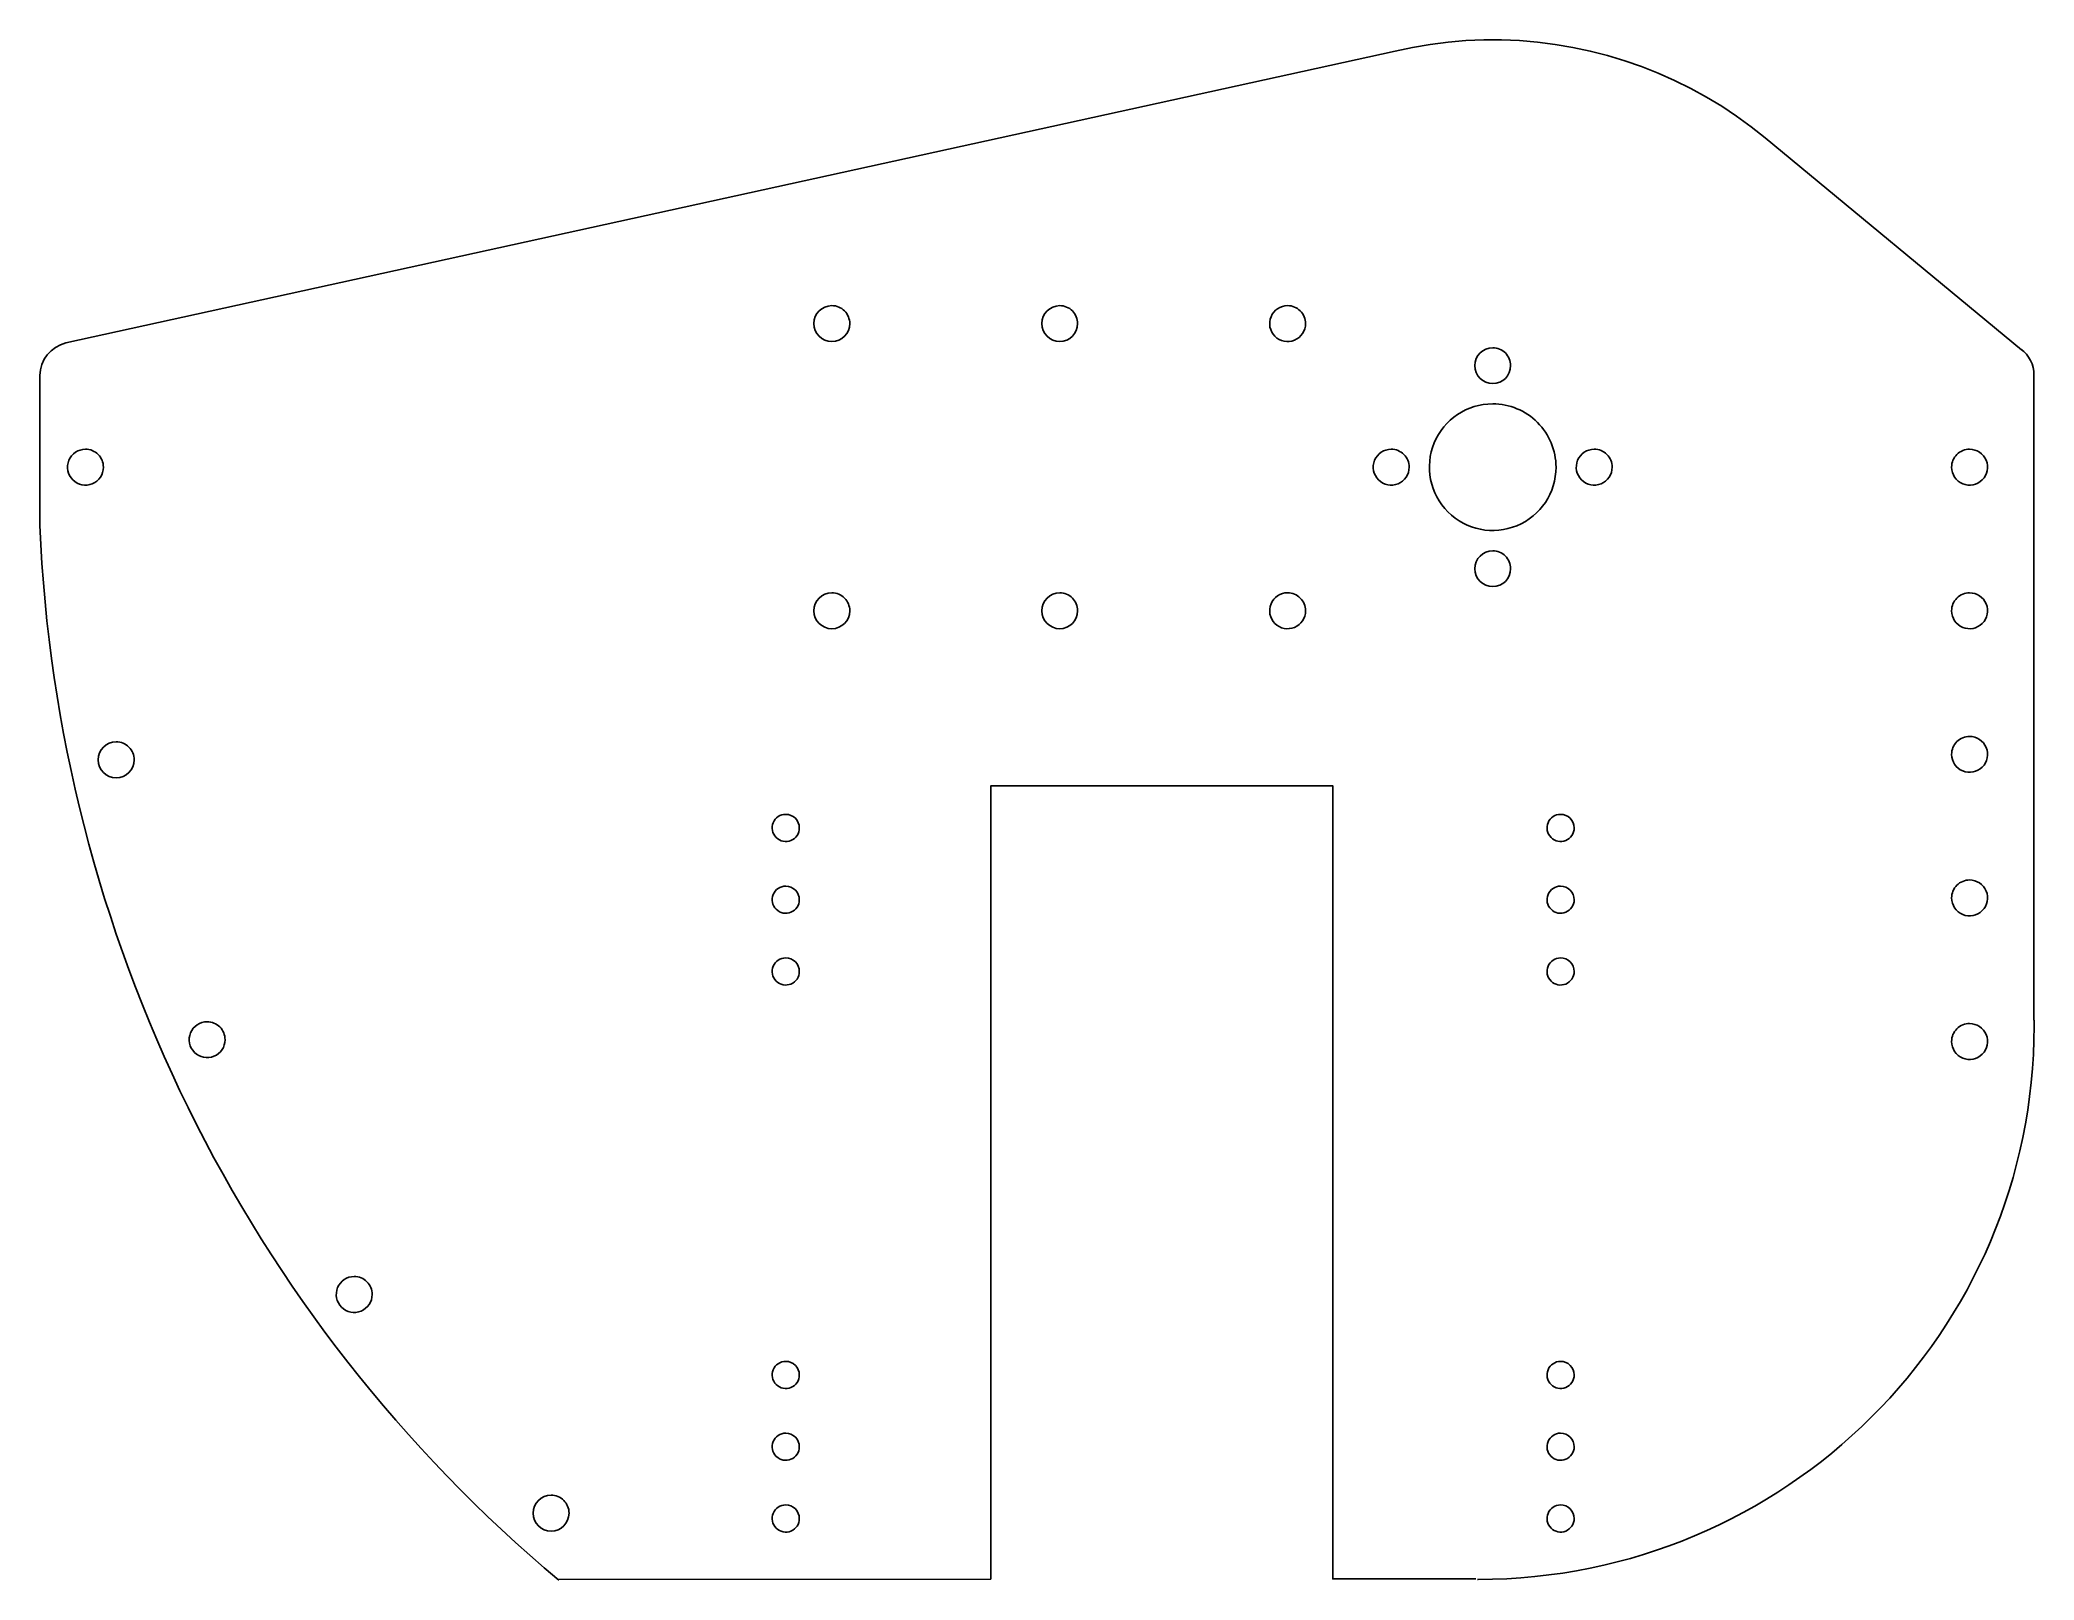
# Model space of a CAD drawing. Header units: millimetres. Extents: x 158 to 380, y 173 to 345.
import ezdxf

# ---------------------------------------------------------------- set-up
doc = ezdxf.new("R2010")
doc.units = ezdxf.units.MM
doc.layers.add('Layer_1', color=7, linetype='CONTINUOUS')

msp = doc.modelspace()

# ---------------------------------------------------------------- linework, layer by layer
at = {"layer": 'Layer_1', "color": 7}
for points in [[(378.8017, 310.47155), (350.21532, 334.07291), (348.65242, 335.31196), (347.03847, 336.48432), (345.37696, 337.58843), (343.67085, 338.62189), (341.92256, 339.58259), (340.13575, 340.46974), (338.31346, 341.28096), (336.45884, 342.01544), (334.57524, 342.67108), (332.66535, 343.24787), (330.73325, 343.74396), (328.78222, 344.15883), (326.81528, 344.49114), (324.83635, 344.74118), (322.84849, 344.90813), (320.85558, 344.99203), (318.86112, 344.992), (316.86821, 344.9081), (314.88035, 344.74118), (312.90142, 344.49114), (310.93448, 344.15883), (308.98345, 343.74396)], [(160.81769, 311.2231), (308.98349, 343.74396)], [(157.93397, 307.60336), (157.93397, 290.87239)], [(380.1834, 235.75107), (380.1834, 307.53732)], [(263.92474, 173.45629), (263.92474, 261.88004), (302.02485, 261.88004), (302.02485, 173.48804), (317.95989, 173.50124)], [(215.73486, 173.41396), (263.92474, 173.45626)]]:
    msp.add_lwpolyline(points, dxfattribs=at)
for points in [[(246.19864, 315.377814)], [(271.59866, 315.377814)], [(296.99854, 315.377814)], [(319.8584, 310.692043)], [(380.18726, 307.65813)], [(319.8584, 304.432042)], [(163.0134, 299.378453)], [(308.5448, 299.378473)], [(331.172, 299.378473)], [(371.006887, 297.37726)], [(319.8584, 288.064884)], [(246.19864, 283.379123)], [(271.59866, 283.379123)], [(296.99854, 283.379124)], [(371.006887, 281.37726)], [(166.44081, 266.769774)], [(371.006887, 265.37726)], [(241.06501, 258.691936)], [(327.42461, 258.691936)], [(241.06501, 250.692256)], [(327.42461, 250.692256)], [(371.006887, 249.37726)], [(241.06501, 242.692576)], [(327.42461, 242.692576)], [(176.57336, 235.583464)], [(380.20052, 235.10246)], [(371.006887, 233.37726)], [(192.96838, 207.188384)], [(241.065007, 197.731936)], [(327.42461, 197.731956)], [(241.065007, 189.732256)], [(327.42461, 189.732276)], [(214.90845, 182.820253)], [(241.065007, 181.732576)], [(327.42461, 181.732596)]]:
    msp.add_lwpolyline(points, close=True, dxfattribs=at)
for points in [[(246.19864, 315.377814), (245.093439, 315.377814), (244.197497, 314.481871), (244.197497, 313.37667)], [(247.613662, 314.791692), (247.238375, 315.166979), (246.729376, 315.377814), (246.19864, 315.377814)], [(248.199784, 313.37667), (248.199784, 313.907406), (247.988949, 314.416405), (247.613662, 314.791692)], [(271.59866, 315.377814), (270.493459, 315.377814), (269.597517, 314.481871), (269.597517, 313.37667)], [(273.013682, 314.791692), (272.638395, 315.166979), (272.129396, 315.377814), (271.59866, 315.377814)], [(273.599804, 313.37667), (273.599804, 313.907406), (273.388969, 314.416405), (273.013682, 314.791692)], [(295.149724, 314.142474), (294.839985, 313.394698), (295.011195, 312.533971), (295.583518, 311.961648)], [(296.99854, 315.377814), (296.189153, 315.377814), (295.459463, 314.890251), (295.149724, 314.142474)], [(298.413562, 314.791692), (298.038275, 315.166979), (297.529276, 315.377814), (296.99854, 315.377814)], [(298.999684, 313.37667), (298.999684, 313.907406), (298.788849, 314.416405), (298.413562, 314.791692)], [(157.93397, 307.60336), (157.963898, 309.324001), (159.147256, 310.809392), (160.81769, 311.2231)], [(244.197497, 313.37667), (244.197497, 312.271469), (245.093439, 311.375526), (246.19864, 311.375526)], [(246.19864, 311.375526), (247.303841, 311.375526), (248.199784, 312.271469), (248.199784, 313.37667)], [(269.597517, 313.37667), (269.597517, 312.271469), (270.493459, 311.375526), (271.59866, 311.375526)], [(271.59866, 311.375526), (272.703861, 311.375527), (273.599804, 312.271469), (273.599804, 313.37667)], [(295.583518, 311.961648), (296.155841, 311.389325), (297.016568, 311.218115), (297.764344, 311.527854)], [(297.764344, 311.527854), (298.512121, 311.837593), (298.999684, 312.567283), (298.999684, 313.37667)], [(319.8584, 310.692044), (318.753199, 310.692043), (317.857257, 309.796101), (317.857257, 308.6909)], [(321.273422, 310.105922), (320.898135, 310.481209), (320.389136, 310.692043), (319.8584, 310.692043)], [(321.859544, 308.6909), (321.859544, 309.221636), (321.648709, 309.730635), (321.273422, 310.105922)], [(378.72516, 310.53478), (379.643991, 309.864217), (380.187254, 308.795359), (380.18726, 307.65813)], [(317.857257, 308.6909), (317.857257, 307.585699), (318.753199, 306.689756), (319.8584, 306.689756)], [(319.8584, 306.689756), (320.963601, 306.689756), (321.859544, 307.585699), (321.859544, 308.6909)], [(380.18726, 307.65813), (380.187309, 307.616898), (380.186643, 307.575669), (380.18526, 307.53446)], [(319.8584, 304.432042), (317.005027, 304.432042), (314.432616, 302.713212), (313.340677, 300.077039)], [(324.846849, 302.365759), (323.52383, 303.688778), (321.729431, 304.432042), (319.8584, 304.432042)], [(326.913132, 297.37731), (326.913132, 299.248341), (326.169868, 301.04274), (324.846849, 302.365759)], [(313.340677, 300.077039), (312.248739, 297.440866), (312.852312, 294.4065), (314.869951, 292.388861)], [(161.164584, 298.143114), (160.854845, 297.395338), (161.026055, 296.534611), (161.598378, 295.962288)], [(163.0134, 299.378453), (162.204013, 299.378453), (161.474323, 298.890891), (161.164584, 298.143114)], [(164.428422, 298.792332), (164.053135, 299.167619), (163.544136, 299.378453), (163.0134, 299.378453)], [(165.014544, 297.37731), (165.014544, 297.908046), (164.803709, 298.417045), (164.428422, 298.792332)], [(306.695984, 298.143134), (306.386245, 297.395358), (306.557455, 296.534631), (307.129778, 295.962308)], [(308.5448, 299.378473), (307.735413, 299.378473), (307.005723, 298.890911), (306.695984, 298.143134)], [(309.959822, 298.792352), (309.584535, 299.167639), (309.075536, 299.378473), (308.5448, 299.378473)], [(310.545944, 297.37733), (310.545944, 297.908066), (310.335109, 298.417065), (309.959822, 298.792352)], [(329.323184, 298.143134), (329.013445, 297.395358), (329.184655, 296.534631), (329.756978, 295.962308)], [(331.172, 299.378473), (330.362613, 299.378473), (329.632923, 298.890911), (329.323184, 298.143134)], [(332.587022, 298.792352), (332.211735, 299.167639), (331.702736, 299.378473), (331.172, 299.378473)], [(333.173144, 297.37733), (333.173144, 297.908066), (332.962309, 298.417065), (332.587022, 298.792352)], [(371.593008, 298.792282), (371.217721, 298.416995), (371.006887, 297.907996), (371.006887, 297.37726)], [(373.00803, 299.378403), (372.477294, 299.378403), (371.968295, 299.167569), (371.593008, 298.792282)], [(374.856846, 298.143064), (374.547107, 298.890841), (373.817417, 299.378403), (373.00803, 299.378403)], [(374.423052, 295.962238), (374.995375, 296.534561), (375.166585, 297.395288), (374.856846, 298.143064)], [(161.598378, 295.962288), (162.170701, 295.389965), (163.031428, 295.218755), (163.779204, 295.528494)], [(163.779204, 295.528494), (164.526981, 295.838233), (165.014544, 296.567923), (165.014544, 297.37731)], [(307.129778, 295.962308), (307.702101, 295.389985), (308.562828, 295.218775), (309.310604, 295.528514)], [(309.310604, 295.528514), (310.058381, 295.838253), (310.545944, 296.567943), (310.545944, 297.37733)], [(322.558129, 290.859587), (325.194302, 291.951526), (326.913132, 294.523937), (326.913132, 297.37731)], [(329.756978, 295.962308), (330.329301, 295.389985), (331.190028, 295.218775), (331.937804, 295.528514)], [(331.937804, 295.528514), (332.685581, 295.838253), (333.173144, 296.567943), (333.173144, 297.37733)], [(371.006886, 297.37726), (371.006887, 296.567873), (371.494449, 295.838183), (372.242226, 295.528444)], [(372.242226, 295.528444), (372.990002, 295.218705), (373.850729, 295.389915), (374.423052, 295.962238)], [(314.869951, 292.388861), (316.88759, 290.371222), (319.921956, 289.767649), (322.558129, 290.859587)], [(215.77154, 173.35838), (180.827725, 202.627226), (159.827428, 245.303392), (157.93397, 290.89413)], [(319.8584, 288.064884), (318.753199, 288.064883), (317.857257, 287.168941), (317.857257, 286.06374)], [(321.273422, 287.478762), (320.898135, 287.854049), (320.389136, 288.064884), (319.8584, 288.064884)], [(321.859544, 286.06374), (321.859544, 286.594476), (321.648709, 287.103475), (321.273422, 287.478762)], [(317.857257, 286.06374), (317.857257, 284.958539), (318.753199, 284.062597), (319.8584, 284.062597)], [(319.8584, 284.062597), (320.963601, 284.062597), (321.859544, 284.958539), (321.859544, 286.06374)], [(246.19864, 283.379123), (245.093439, 283.379123), (244.197497, 282.483181), (244.197497, 281.37798)], [(247.613662, 282.793002), (247.238375, 283.168289), (246.729376, 283.379123), (246.19864, 283.379123)], [(248.199784, 281.37798), (248.199784, 281.908716), (247.988949, 282.417715), (247.613662, 282.793002)], [(271.59866, 283.379123), (270.493459, 283.379123), (269.597517, 282.483181), (269.597517, 281.37798)], [(273.013682, 282.793002), (272.638395, 283.168289), (272.129396, 283.379123), (271.59866, 283.379123)], [(273.599804, 281.37798), (273.599804, 281.908716), (273.388969, 282.417715), (273.013682, 282.793002)], [(296.99854, 283.379123), (296.189153, 283.379124), (295.459463, 282.891561), (295.149724, 282.143784)], [(298.413562, 282.793002), (298.038275, 283.168289), (297.529276, 283.379124), (296.99854, 283.379124)], [(298.999684, 281.37798), (298.999684, 281.908716), (298.788849, 282.417715), (298.413562, 282.793002)], [(371.593008, 282.792282), (371.217721, 282.416995), (371.006887, 281.907996), (371.006887, 281.37726)], [(373.00803, 283.378403), (372.477294, 283.378403), (371.968295, 283.167569), (371.593008, 282.792282)], [(374.856846, 282.143064), (374.547107, 282.890841), (373.817417, 283.378403), (373.00803, 283.378403)], [(244.197497, 281.37798), (244.197497, 280.272779), (245.093439, 279.376837), (246.19864, 279.376837)], [(246.19864, 279.376837), (247.303841, 279.376837), (248.199784, 280.272779), (248.199784, 281.37798)], [(269.597517, 281.37798), (269.597517, 280.272779), (270.493459, 279.376837), (271.59866, 279.376837)], [(271.59866, 279.376837), (272.703861, 279.376837), (273.599804, 280.272779), (273.599804, 281.37798)], [(295.149724, 282.143784), (294.839985, 281.396008), (295.011195, 280.535281), (295.583518, 279.962958)], [(297.764344, 279.529164), (298.512121, 279.838903), (298.999684, 280.568593), (298.999684, 281.37798)], [(371.006886, 281.37726), (371.006887, 280.567873), (371.494449, 279.838183), (372.242226, 279.528444)], [(374.423052, 279.962238), (374.995375, 280.534561), (375.166585, 281.395288), (374.856846, 282.143064)], [(295.583518, 279.962958), (296.155841, 279.390635), (297.016568, 279.219425), (297.764344, 279.529164)], [(372.242226, 279.528444), (372.990002, 279.218705), (373.850729, 279.389915), (374.423052, 279.962238)], [(166.44081, 266.769774), (165.335609, 266.769773), (164.439667, 265.873831), (164.439667, 264.76863)], [(167.855832, 266.183652), (167.480545, 266.558939), (166.971546, 266.769774), (166.44081, 266.769774)], [(371.593008, 266.792282), (371.217721, 266.416995), (371.006887, 265.907996), (371.006887, 265.37726)], [(373.00803, 267.378403), (372.477294, 267.378403), (371.968295, 267.167569), (371.593008, 266.792282)], [(374.856846, 266.143064), (374.547107, 266.890841), (373.817417, 267.378403), (373.00803, 267.378403)], [(164.439667, 264.76863), (164.439667, 263.663429), (165.335609, 262.767487), (166.44081, 262.767487)], [(166.44081, 262.767487), (167.546011, 262.767487), (168.441954, 263.663429), (168.441954, 264.76863)], [(168.441954, 264.76863), (168.441954, 265.299366), (168.231119, 265.808365), (167.855832, 266.183652)], [(371.006886, 265.37726), (371.006887, 264.567873), (371.494449, 263.838183), (372.242226, 263.528444)], [(374.423052, 263.962238), (374.995375, 264.534561), (375.166585, 265.395288), (374.856846, 266.143064)], [(372.242226, 263.528444), (372.990002, 263.218705), (373.850729, 263.389915), (374.423052, 263.962238)], [(241.06501, 258.691936), (240.453376, 258.691936), (239.901967, 258.323497), (239.667904, 257.75842)], [(242.134308, 258.249018), (241.850713, 258.532614), (241.466075, 258.691936), (241.06501, 258.691936)], [(242.577226, 257.17972), (242.577226, 257.580785), (242.417904, 257.965423), (242.134308, 258.249018)], [(327.42461, 258.691936), (326.812976, 258.691936), (326.261567, 258.323497), (326.027504, 257.75842)], [(328.493908, 258.249018), (328.210313, 258.532614), (327.825675, 258.691936), (327.42461, 258.691936)], [(328.936826, 257.17972), (328.936826, 257.580785), (328.777504, 257.965423), (328.493908, 258.249018)], [(239.667904, 257.75842), (239.433842, 257.193344), (239.563221, 256.542912), (239.995712, 256.110422)], [(239.995712, 256.110422), (240.428202, 255.677931), (241.078634, 255.548552), (241.64371, 255.782614)], [(241.64371, 255.782614), (242.208787, 256.016677), (242.577226, 256.568086), (242.577226, 257.17972)], [(326.027504, 257.75842), (325.793442, 257.193344), (325.922821, 256.542912), (326.355312, 256.110422)], [(326.355312, 256.110422), (326.787802, 255.677931), (327.438234, 255.548552), (328.00331, 255.782614)], [(328.00331, 255.782614), (328.568387, 256.016677), (328.936826, 256.568086), (328.936826, 257.17972)], [(373.00803, 251.378403), (372.477294, 251.378403), (371.968295, 251.167569), (371.593008, 250.792282)], [(374.856846, 250.143064), (374.547107, 250.890841), (373.817417, 251.378403), (373.00803, 251.378403)], [(239.667904, 249.75874), (239.433842, 249.193664), (239.563221, 248.543232), (239.995712, 248.110742)], [(241.06501, 250.692256), (240.453376, 250.692256), (239.901967, 250.323817), (239.667904, 249.75874)], [(242.134308, 250.249338), (241.850713, 250.532934), (241.466075, 250.692256), (241.06501, 250.692256)], [(241.64371, 247.782934), (242.208787, 248.016997), (242.577226, 248.568406), (242.577226, 249.18004)], [(242.577226, 249.18004), (242.577226, 249.581105), (242.417904, 249.965743), (242.134308, 250.249338)], [(326.027504, 249.75874), (325.793442, 249.193664), (325.922821, 248.543232), (326.355312, 248.110742)], [(327.42461, 250.692256), (326.812976, 250.692256), (326.261567, 250.323817), (326.027504, 249.75874)], [(328.493908, 250.249338), (328.210313, 250.532934), (327.825675, 250.692256), (327.42461, 250.692256)], [(328.00331, 247.782934), (328.568387, 248.016997), (328.936826, 248.568406), (328.936826, 249.18004)], [(328.936826, 249.18004), (328.936826, 249.581105), (328.777504, 249.965743), (328.493908, 250.249338)], [(371.006886, 249.37726), (371.006887, 248.567873), (371.494449, 247.838183), (372.242226, 247.528444)], [(371.593008, 250.792282), (371.217721, 250.416995), (371.006887, 249.907996), (371.006887, 249.37726)], [(374.423052, 247.962238), (374.995375, 248.534561), (375.166585, 249.395288), (374.856846, 250.143064)], [(239.995712, 248.110742), (240.428202, 247.678251), (241.078634, 247.548872), (241.64371, 247.782934)], [(326.355312, 248.110742), (326.787802, 247.678251), (327.438234, 247.548872), (328.00331, 247.782934)], [(372.242226, 247.528444), (372.990002, 247.218705), (373.850729, 247.389915), (374.423052, 247.962238)], [(241.06501, 242.692576), (240.453376, 242.692576), (239.901967, 242.324137), (239.667904, 241.75906)], [(242.134308, 242.249658), (241.850713, 242.533254), (241.466075, 242.692576), (241.06501, 242.692576)], [(327.42461, 242.692576), (326.812976, 242.692576), (326.261567, 242.324137), (326.027504, 241.75906)], [(328.493908, 242.249658), (328.210313, 242.533254), (327.825675, 242.692576), (327.42461, 242.692576)], [(239.667904, 241.75906), (239.433842, 241.193984), (239.563221, 240.543552), (239.995712, 240.111062)], [(239.995712, 240.111062), (240.428202, 239.678571), (241.078634, 239.549192), (241.64371, 239.783254)], [(241.64371, 239.783254), (242.208787, 240.017317), (242.577226, 240.568726), (242.577226, 241.18036)], [(242.577226, 241.18036), (242.577226, 241.581425), (242.417904, 241.966063), (242.134308, 242.249658)], [(326.027504, 241.75906), (325.793442, 241.193984), (325.922821, 240.543552), (326.355312, 240.111062)], [(326.355312, 240.111062), (326.787802, 239.678571), (327.438234, 239.549192), (328.00331, 239.783254)], [(328.00331, 239.783254), (328.568387, 240.017317), (328.936826, 240.568726), (328.936826, 241.18036)], [(328.936826, 241.18036), (328.936826, 241.581425), (328.777504, 241.966063), (328.493908, 242.249658)], [(380.19752, 235.75058), (380.199661, 235.534547), (380.200661, 235.318504), (380.20052, 235.10246)], [(174.724544, 234.348124), (174.414805, 233.600348), (174.586015, 232.739621), (175.158338, 232.167298)], [(176.57336, 235.583464), (175.763973, 235.583464), (175.034283, 235.095901), (174.724544, 234.348124)], [(177.988382, 234.997342), (177.613095, 235.372629), (177.104096, 235.583464), (176.57336, 235.583464)], [(177.339164, 231.733504), (178.086941, 232.043243), (178.574504, 232.772933), (178.574504, 233.58232)], [(178.574504, 233.58232), (178.574504, 234.113056), (178.363669, 234.622055), (177.988382, 234.997342)], [(380.20052, 235.10246), (380.20052, 201.046443), (352.457013, 173.438585), (318.23366, 173.43858)], [(371.593008, 234.792282), (371.217721, 234.416995), (371.006887, 233.907996), (371.006887, 233.37726)], [(373.00803, 235.378403), (372.477294, 235.378403), (371.968295, 235.167569), (371.593008, 234.792282)], [(374.856846, 234.143064), (374.547107, 234.890841), (373.817417, 235.378403), (373.00803, 235.378403)], [(374.423052, 231.962238), (374.995375, 232.534561), (375.166585, 233.395288), (374.856846, 234.143064)], [(175.158338, 232.167298), (175.730661, 231.594975), (176.591388, 231.423765), (177.339164, 231.733504)], [(371.006886, 233.37726), (371.006887, 232.567873), (371.494449, 231.838183), (372.242226, 231.528444)], [(372.242226, 231.528444), (372.990002, 231.218705), (373.850729, 231.389915), (374.423052, 231.962238)], [(192.96838, 207.188384), (192.158993, 207.188384), (191.429303, 206.700821), (191.119564, 205.953044)], [(194.383402, 206.602262), (194.008115, 206.977549), (193.499116, 207.188384), (192.96838, 207.188384)], [(191.119564, 205.953044), (190.809825, 205.205268), (190.981035, 204.344541), (191.553358, 203.772218)], [(193.734184, 203.338424), (194.481961, 203.648163), (194.969524, 204.377853), (194.969524, 205.18724)], [(194.969524, 205.18724), (194.969524, 205.717976), (194.758689, 206.226975), (194.383402, 206.602262)], [(191.553358, 203.772218), (192.125681, 203.199895), (192.986408, 203.028685), (193.734184, 203.338424)], [(239.667902, 196.79842), (239.433839, 196.233344), (239.563218, 195.582912), (239.995709, 195.150422)], [(241.065007, 197.731936), (240.453373, 197.731936), (239.901964, 197.363497), (239.667902, 196.79842)], [(242.134305, 197.289018), (241.85071, 197.572614), (241.466072, 197.731936), (241.065007, 197.731936)], [(241.643707, 194.822614), (242.208784, 195.056677), (242.577223, 195.608086), (242.577223, 196.21972)], [(242.577223, 196.21972), (242.577223, 196.620785), (242.417901, 197.005423), (242.134305, 197.289018)], [(326.027504, 196.79844), (325.793442, 196.233364), (325.922821, 195.582932), (326.355312, 195.150442)], [(327.42461, 197.731956), (326.812976, 197.731956), (326.261567, 197.363517), (326.027504, 196.79844)], [(328.493908, 197.289038), (328.210313, 197.572634), (327.825675, 197.731956), (327.42461, 197.731956)], [(328.00331, 194.822634), (328.568387, 195.056697), (328.936826, 195.608106), (328.936826, 196.21974)], [(328.936826, 196.21974), (328.936826, 196.620805), (328.777504, 197.005443), (328.493908, 197.289038)], [(239.995709, 195.150422), (240.4282, 194.717931), (241.078631, 194.588552), (241.643707, 194.822614)], [(326.355312, 195.150442), (326.787802, 194.717951), (327.438234, 194.588572), (328.00331, 194.822634)], [(241.065007, 189.732256), (240.453373, 189.732256), (239.901964, 189.363817), (239.667902, 188.79874)], [(242.134305, 189.289338), (241.85071, 189.572934), (241.466072, 189.732256), (241.065007, 189.732256)], [(242.577223, 188.22004), (242.577223, 188.621105), (242.417901, 189.005743), (242.134305, 189.289338)], [(327.42461, 189.732276), (326.812976, 189.732276), (326.261567, 189.363837), (326.027504, 188.79876)], [(328.493908, 189.289358), (328.210313, 189.572954), (327.825675, 189.732276), (327.42461, 189.732276)], [(328.936826, 188.22006), (328.936826, 188.621125), (328.777504, 189.005763), (328.493908, 189.289358)], [(239.667902, 188.79874), (239.433839, 188.233664), (239.563218, 187.583232), (239.995709, 187.150742)], [(239.995709, 187.150742), (240.4282, 186.718251), (241.078631, 186.588872), (241.643707, 186.822934)], [(241.643707, 186.822934), (242.208784, 187.056997), (242.577223, 187.608406), (242.577223, 188.22004)], [(326.027504, 188.79876), (325.793442, 188.233684), (325.922821, 187.583252), (326.355312, 187.150762)], [(326.355312, 187.150762), (326.787802, 186.718271), (327.438234, 186.588892), (328.00331, 186.822954)], [(328.00331, 186.822954), (328.568387, 187.057017), (328.936826, 187.608426), (328.936826, 188.22006)], [(214.90845, 182.820254), (213.803249, 182.820253), (212.907307, 181.924311), (212.907307, 180.81911)], [(216.323472, 182.234132), (215.948185, 182.609419), (215.439186, 182.820253), (214.90845, 182.820253)], [(212.907307, 180.81911), (212.907307, 179.713909), (213.803249, 178.817966), (214.90845, 178.817966)], [(214.90845, 178.817966), (216.013651, 178.817966), (216.909593, 179.713909), (216.909593, 180.81911)], [(216.909593, 180.81911), (216.909593, 181.349846), (216.698759, 181.858845), (216.323472, 182.234132)], [(239.667902, 180.79906), (239.433839, 180.233984), (239.563218, 179.583552), (239.995709, 179.151062)], [(241.065007, 181.732576), (240.453373, 181.732576), (239.901964, 181.364137), (239.667902, 180.79906)], [(242.134305, 181.289658), (241.85071, 181.573254), (241.466072, 181.732576), (241.065007, 181.732576)], [(241.643707, 178.823254), (242.208784, 179.057317), (242.577223, 179.608726), (242.577223, 180.22036)], [(242.577223, 180.22036), (242.577223, 180.621425), (242.417901, 181.006063), (242.134305, 181.289658)], [(326.027504, 180.79908), (325.793442, 180.234004), (325.922821, 179.583572), (326.355312, 179.151082)], [(327.42461, 181.732596), (326.812976, 181.732596), (326.261567, 181.364157), (326.027504, 180.79908)], [(328.493908, 181.289678), (328.210313, 181.573274), (327.825675, 181.732596), (327.42461, 181.732596)], [(328.00331, 178.823274), (328.568387, 179.057337), (328.936826, 179.608746), (328.936826, 180.22038)], [(328.936826, 180.22038), (328.936826, 180.621445), (328.777504, 181.006083), (328.493908, 181.289678)], [(239.995709, 179.151062), (240.4282, 178.718571), (241.078631, 178.589192), (241.643707, 178.823254)], [(326.355312, 179.151082), (326.787802, 178.718591), (327.438234, 178.589212), (328.00331, 178.823274)], [(318.23366, 173.43858), (318.211493, 173.438581), (318.189327, 173.438595), (318.16716, 173.43862)]]:
    msp.add_open_spline(points, degree=3, dxfattribs=at)

doc.saveas('drawing.dxf')
